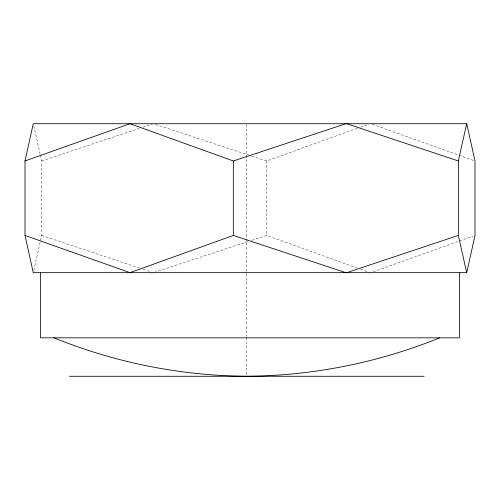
<?xml version="1.0" encoding="UTF-8"?>
<svg xmlns="http://www.w3.org/2000/svg" width="500" height="500" viewBox="0 0 500 500"><rect width="100%" height="100%" fill="white"/><g stroke="black" fill="none" stroke-linecap="round" stroke-linejoin="round"><path stroke-width="0.38" stroke-dasharray="2.5 1.88" d="M33.781 270.381L41.662 235.431L41.662 160.963L40.294 154.881M251.844 156.094L266.663 160.963L357.556 128.212M360.494 127.156L368.556 124.256M373.031 271.875L473.531 235.95M41.662 160.963L139.244 128.412M142.938 127.175L152.55 123.975M154.025 272.419L248.137 241.513M251.844 240.294L266.663 235.431L357.556 268.175M155.512 124.456L248.875 155.119M41.662 235.431L139.981 268.225M142.938 269.212L152.55 272.419M372.3 124.25L473.531 160.438M360.494 269.231L369.288 272.4M33.781 126.006L40.119 154.119M266.663 160.963L266.663 235.431M246.788 124.506L246.788 336.519M246.788 337.3L246.788 374.712"/><path stroke-width="0.75" d="M25 160.963L33.269 123.725L466.731 123.725L475 160.963L475 235.431L466.731 272.663L33.269 272.663L25 235.431L25 160.963L129.981 123.725L233.337 160.963L345.838 123.725M466.669 272.663L458.338 235.431L458.338 160.963L466.669 123.725M345.838 272.663L233.337 235.431L129.981 272.663L25 235.431M439.613 337.825C378.444 362.681 312.812 375.769 246.788 376.275C180.763 375.769 115.138 362.681 53.969 337.825M346.712 272.663L458.338 235.431M69.4 376.275L424.175 376.275M346.712 123.725L458.338 160.963M459.444 272.663L459.444 337.825L40.556 337.825L40.556 272.663M233.337 160.963L233.337 235.431"/></g></svg>
